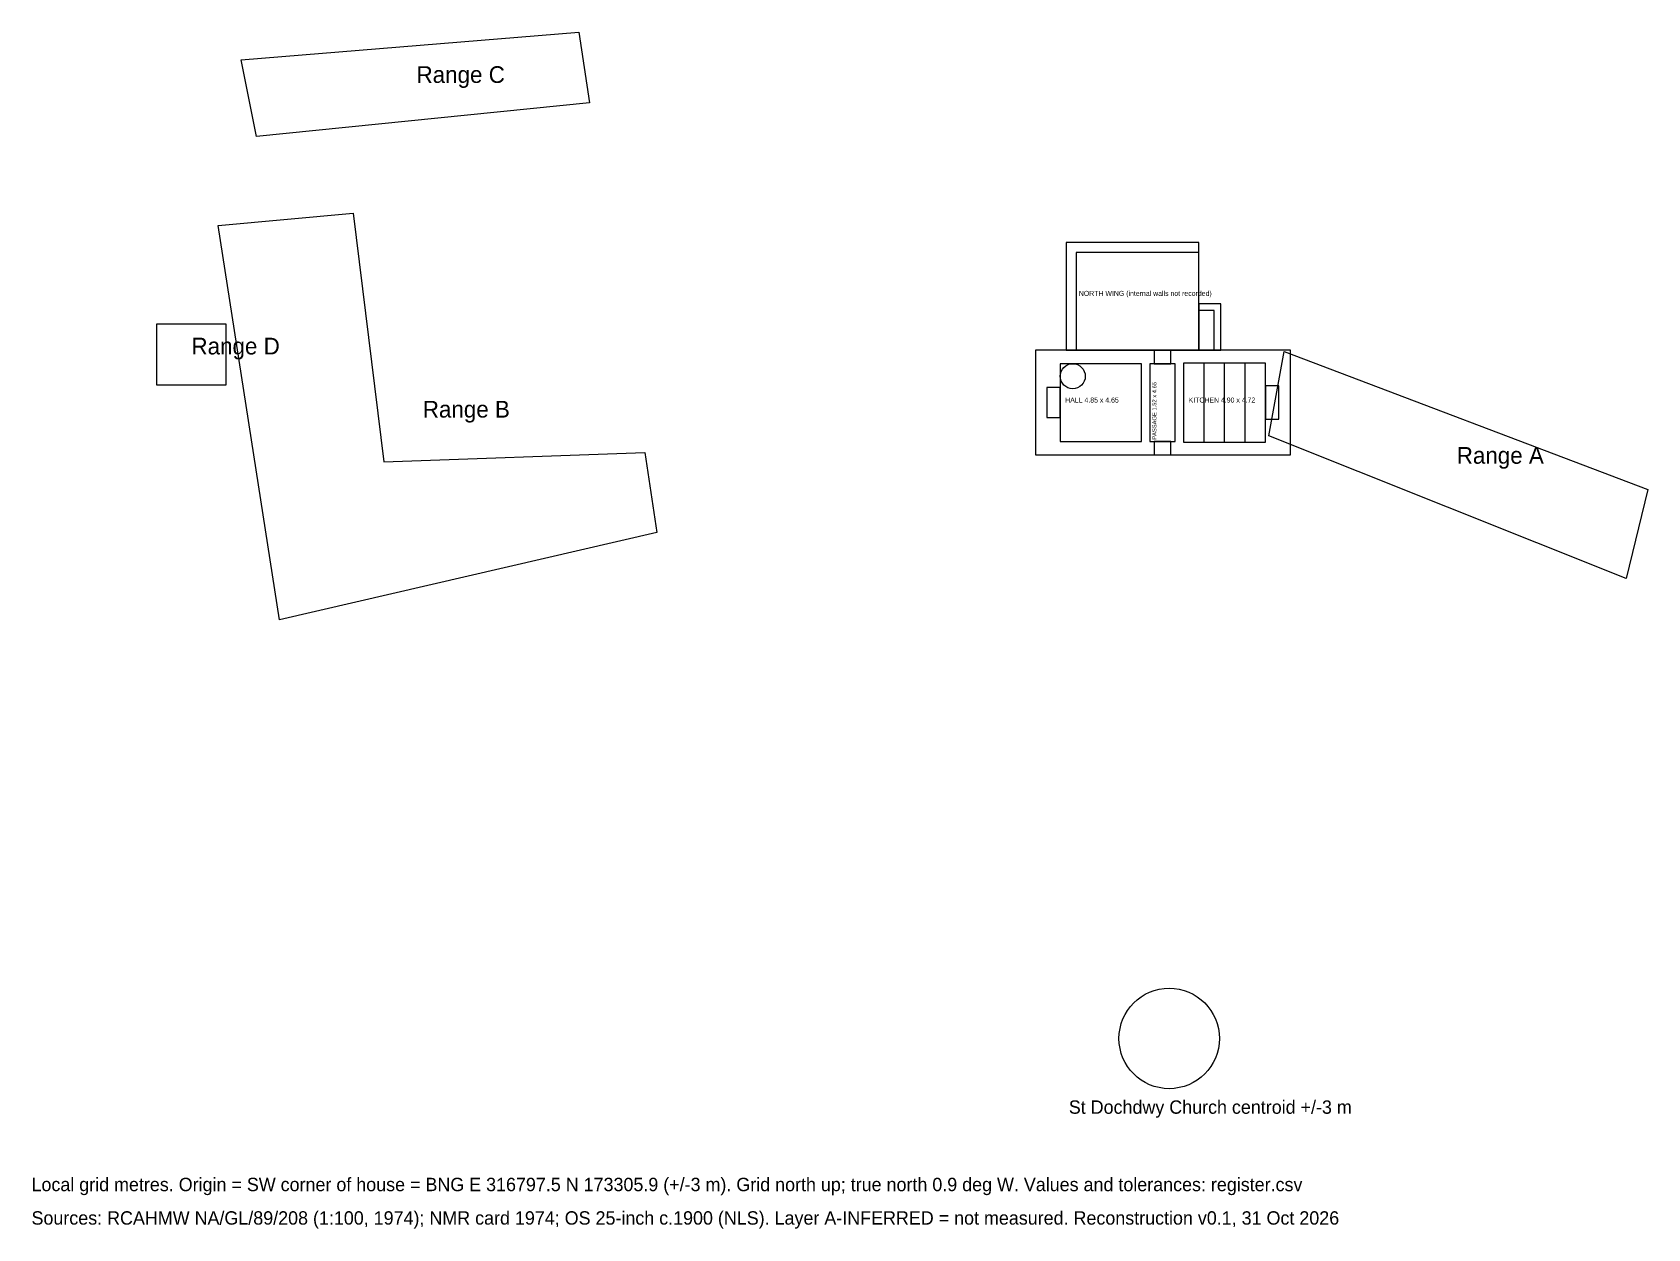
# Model space of a CAD drawing. Extents: x -60 to 36.6, y -46.2 to 25.2.
import ezdxf

# ---------------------------------------------------------------- set-up
doc = ezdxf.new("R2010")
doc.units = 0
for name, color, linetype in [('A-INFERRED', 30, 'CONTINUOUS'), ('A-ROOM-MEASURED', 5, 'CONTINUOUS'), ('A-TEXT', 7, 'CONTINUOUS'), ('A-WALL-OUTLINE-SCALED', 7, 'CONTINUOUS'), ('S-CHURCH-CENTROID', 8, 'CONTINUOUS'), ('S-OUTBUILDING-OS1900', 40, 'CONTINUOUS')]:
    doc.layers.add(name, color=color, linetype=linetype)

msp = doc.modelspace()

# ---------------------------------------------------------------- linework, layer by layer
at = {"layer": 'A-INFERRED'}
for p, q in [((10.0865, 0.763), (10.0865, 5.487)), ((11.312, 0.763), (11.312, 5.487)), ((12.5375, 0.763), (12.5375, 5.487))]:
    msp.add_line(p, q, dxfattribs=at)
for points in [[(2.448, 6.25), (9.765, 6.25), (9.765, 12.098), (2.448, 12.098)], [(9.765, 6.25), (10.685, 6.25), (10.685, 8.632), (9.765, 8.632)], [(7.099, 5.449), (8.099, 5.449), (8.099, 6.25), (7.099, 6.25)], [(0.686, 2.225), (1.486, 2.225), (1.486, 4.025), (0.686, 4.025)], [(13.763, 2.125), (14.563, 2.125), (14.563, 4.125), (13.763, 4.125)], [(7.099, 0), (8.099, 0), (8.099, 0.801), (7.099, 0.801)]]:
    msp.add_lwpolyline(points, close=True, dxfattribs=at)
msp.add_circle((2.236, 4.699), 0.75, dxfattribs=at)
at = {"layer": 'A-ROOM-MEASURED'}
for points in [[(1.486, 0.801), (6.337, 0.801), (6.337, 5.449), (1.486, 5.449)], [(6.837, 0.801), (8.361, 0.801), (8.361, 5.449), (6.837, 5.449)], [(8.861, 0.763), (13.763, 0.763), (13.763, 5.487), (8.861, 5.487)]]:
    msp.add_lwpolyline(points, close=True, dxfattribs=at)
at = {"layer": 'A-WALL-OUTLINE-SCALED'}
for points in [[(1.848, 6.25), (9.765, 6.25), (9.765, 12.698), (1.848, 12.698)], [(9.765, 6.25), (11.085, 6.25), (11.085, 9.032), (9.765, 9.032)], [(0, 0), (15.25, 0), (15.25, 6.25), (0, 6.25)]]:
    msp.add_lwpolyline(points, close=True, dxfattribs=at)
at = {"layer": 'S-CHURCH-CENTROID'}
msp.add_circle((8, -34.875), 3, dxfattribs=at)
at = {"layer": 'S-OUTBUILDING-OS1900'}
for points in [[(-47.458, 23.6), (-27.292, 25.25), (-26.65, 21.033), (-46.542, 19.017)], [(-48.833, 13.7), (-40.767, 14.433), (-38.933, -0.417), (-23.35, 0.133), (-22.617, -4.633), (-45.167, -9.858)], [(-52.5, 7.833), (-48.375, 7.833), (-48.375, 4.167), (-52.5, 4.167)], [(14.875, 6.183), (36.6, -2.067), (35.317, -7.383), (13.958, 1.142)]]:
    msp.add_lwpolyline(points, close=True, dxfattribs=at)

# ---------------------------------------------------------------- texts
at = {"layer": 'A-TEXT'}
for s, height, p in [('NORTH WING (internal walls not recorded)', 0.3, (2.6, 9.5)), ('HALL 4.85 x 4.65', 0.3, (1.786, 3.125)), ('KITCHEN 4.90 x 4.72', 0.3, (9.161, 3.125)), ('Local grid metres. Origin = SW corner of house = BNG E 316797.5 N 173305.9 (+/-3 m). Grid north up; true north 0.9 deg W. Values and tolerances: register.csv', 0.8, (-60, -44)), ('Sources: RCAHMW NA/GL/89/208 (1:100, 1974); NMR card 1974; OS 25-inch c.1900 (NLS). Layer A-INFERRED = not measured. Reconstruction v0.1, 31 Oct 2026', 0.8, (-60, -46))]:
    msp.add_text(s, height=height, dxfattribs=at).set_placement(p)
msp.add_text('PASSAGE 1.52 x 4.65', height=0.25, rotation=90, dxfattribs=at).set_placement((7.237, 0.9))
at = {"layer": 'S-CHURCH-CENTROID'}
msp.add_text('St Dochdwy Church centroid +/-3 m', height=0.8, dxfattribs=at).set_placement((2, -39.375))
at = {"layer": 'S-OUTBUILDING-OS1900'}
for s, p in [('Range C', (-36.9855, 22.225)), ('Range D', (-50.4375, 6)), ('Range B', (-36.6112, 2.2263)), ('Range A', (25.1875, -0.5313))]:
    msp.add_text(s, height=1, dxfattribs=at).set_placement(p)

doc.saveas('drawing.dxf')
